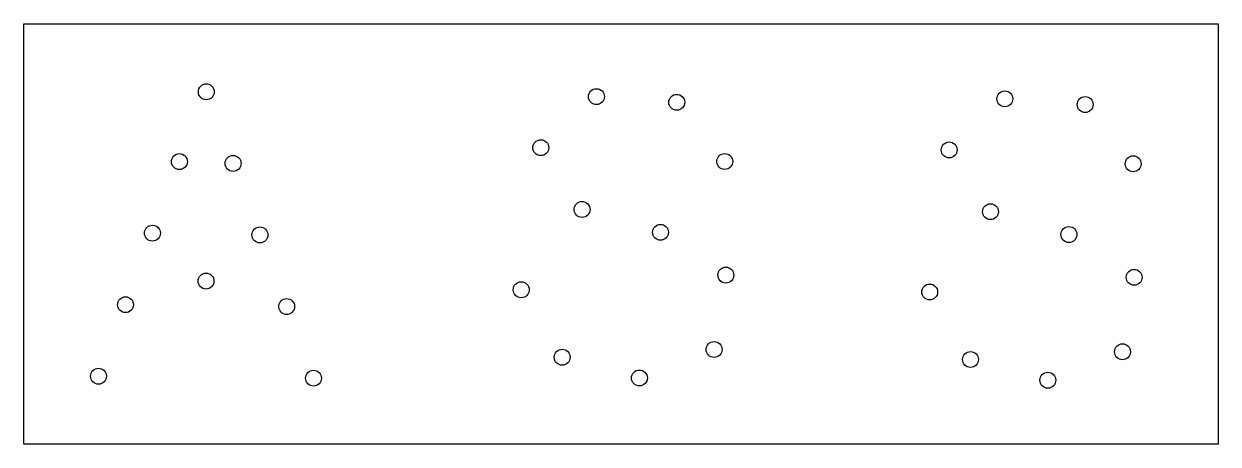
# Model space of a CAD drawing. Header units: millimetres. Extents: x 1233 to 1361, y 2402 to 2447.
import ezdxf

# ---------------------------------------------------------------- set-up
doc = ezdxf.new("R2010")
doc.units = ezdxf.units.MM

# ---------------------------------------------------------------- blocks, each defined once
blk = doc.blocks.new('*U21')
blk.add_circle((0, 0), 0.852)
blk = doc.blocks.new('*U22')
at = {"color": 0, "linetype": 'ByBlock', "lineweight": -2, "transparency": 16777216}
for p, rotation in [((1251.32, 2440.16), 290.5086067758902), ((1248.44, 2432.68), 69.36383249914228), ((1254.19, 2432.49), 290.5086067758902), ((1245.55, 2425.02), 69.36383249914228), ((1257.06, 2424.83), 290.5086067758902), ((1242.67, 2417.36), 69.36383249914228), ((1259.93, 2417.16), 290.5086067758902), ((1239.78, 2409.7), 69.36383249914228), ((1262.8, 2409.49), 290.5086067758902)]:
    blk.add_blockref('*U21', p, dxfattribs=dict(at, rotation=rotation))
blk = doc.blocks.new('*U23')
blk.add_circle((0, 0), 0.852)
blk = doc.blocks.new('*U24')
at = {"color": 0, "linetype": 'ByBlock', "lineweight": -2, "transparency": 16777216}
for p, rotation in [((1294.14, 2439.64), 14.30994561014518), ((1302.74, 2439.03), 341.6645767253866), ((1288.18, 2434.17), 77.84983164093104), ((1307.88, 2432.69), 286.9306540632064), ((1292.6, 2427.56), 158.11284337063), ((1301, 2425.11), 162.9791042580491), ((1308, 2420.53), 107.3023545544519), ((1286.09, 2418.96), 285.4288615408172), ((1306.74, 2412.56), 34.07575432724203), ((1290.47, 2411.73), 319.247107330578), ((1298.74, 2409.51), 7.390628342856151)]:
    blk.add_blockref('*U23', p, dxfattribs=dict(at, rotation=rotation))
blk = doc.blocks.new('*U29')
blk.add_circle((0, 0), 0.852)
blk = doc.blocks.new('*U31')
at = {"color": 0, "linetype": 'ByBlock', "lineweight": -2, "transparency": 16777216}
for p, rotation in [((1337.88, 2439.4), 14.30994561014412), ((1346.48, 2438.79), 341.6645767253866), ((1331.92, 2433.93), 77.84983164093104), ((1351.62, 2432.45), 286.9306540632065), ((1336.34, 2427.32), 158.11284337063), ((1344.74, 2424.87), 162.9791042580491), ((1351.73, 2420.29), 107.302354554452), ((1329.83, 2418.72), 285.4288615408172), ((1350.48, 2412.32), 34.07575432724367), ((1334.2, 2411.49), 319.2471073305802), ((1342.48, 2409.27), 7.390628342856199)]:
    blk.add_blockref('*U29', p, dxfattribs=dict(at, rotation=rotation))

msp = doc.modelspace()

# ---------------------------------------------------------------- linework, layer by layer
msp.add_lwpolyline([(1232.83, 2447.43), (1360.72, 2447.43), (1360.72, 2402.43), (1232.83, 2402.43)], close=True)
msp.add_circle((1252.33, 2419.89), 0.852)

# ---------------------------------------------------------------- block references
for name, p in [('*U22', (1.04, 0)), ('*U24', (0, 0)), ('*U31', (0, 0))]:
    msp.add_blockref(name, p)

doc.saveas('drawing.dxf')
